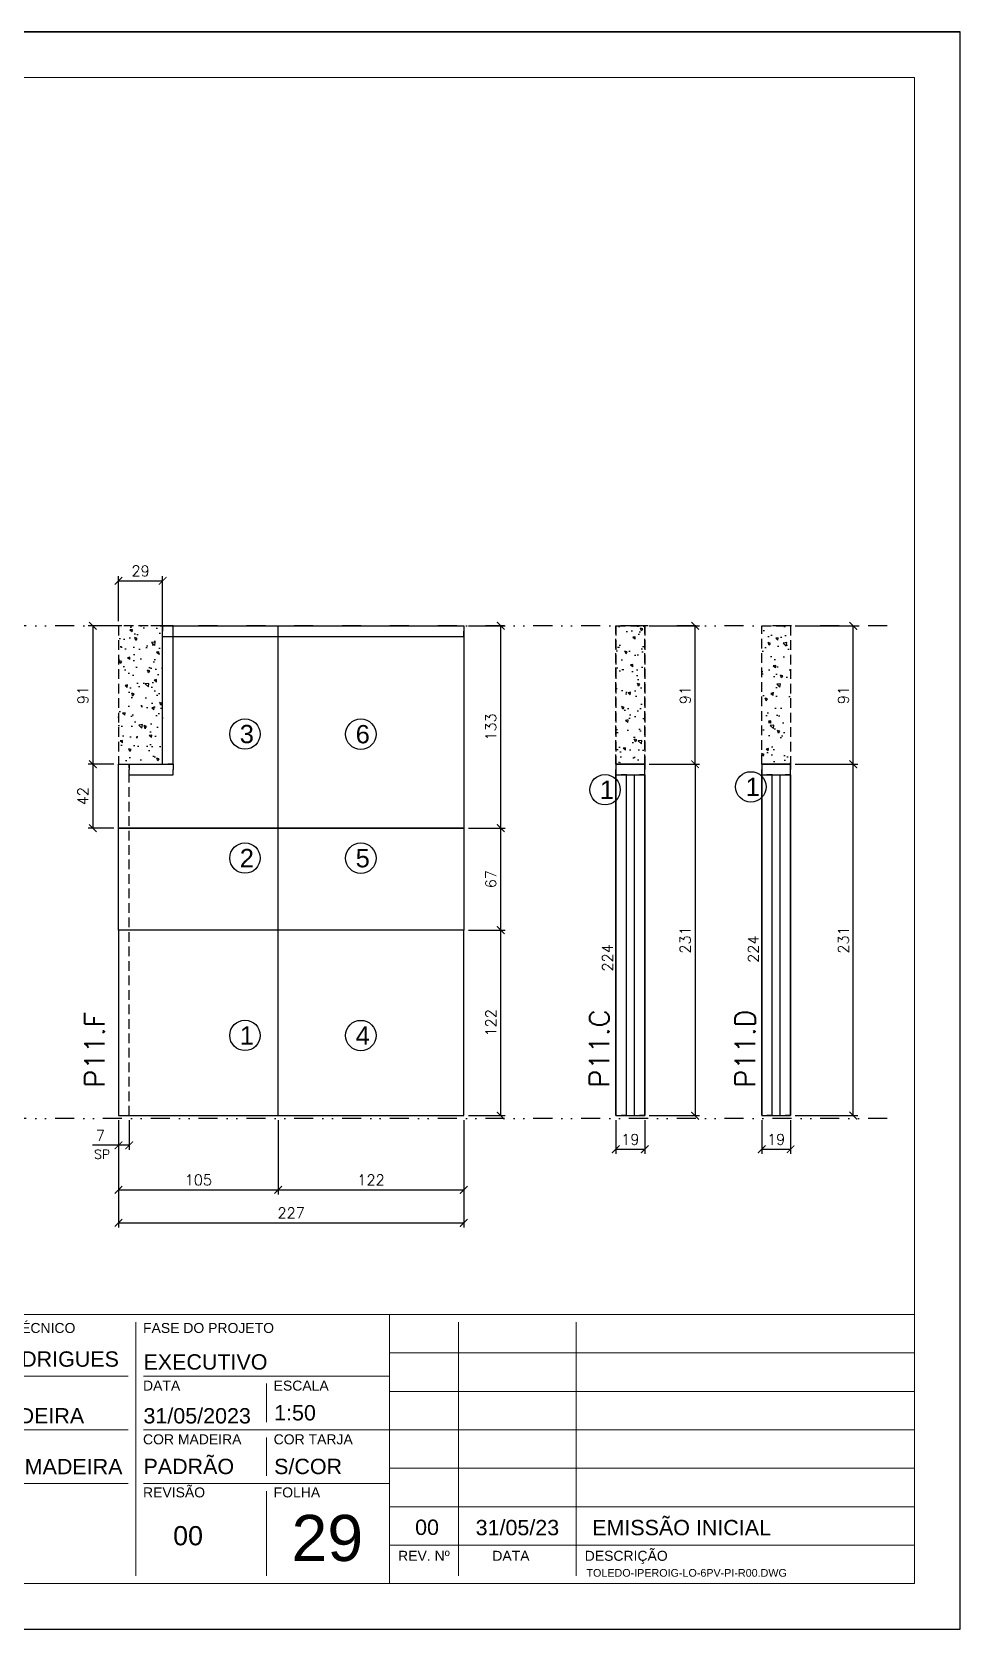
# Model space of a CAD drawing. Extents: x -23436 to 4767, y -4131 to 9755.
# Drawn here: x -18217 to -17606, y 632 to 1682 of the extents above; entities that cross this region are included whole.
import ezdxf
from ezdxf.enums import TextEntityAlignment as Align

# ---------------------------------------------------------------- set-up
doc = ezdxf.new("R2010")
doc.units = 0
doc.header["$PDMODE"] = 2
doc.header["$PDSIZE"] = 10
doc.linetypes.add('DIVIDE2', pattern=[0.625, 0.25, -0.125, 0, -0.125, 0, -0.125])
doc.linetypes.add('HIDDEN', pattern=[9.525, 6.35, -3.175])
doc.layers.get('0').update_dxf_attribs({"lineweight": 13})
doc.layers.get('Defpoints').update_dxf_attribs({"lineweight": 13})
for name, color, linetype, lineweight in [('A-GENM', 7, 'Continuous', 18), ('FOLHA MB', 7, 'Continuous', 13), ('N° FOLHA', 5, 'Continuous', 13), ('Texto Seção', 7, 'Continuous', 15)]:
    doc.layers.add(name, color=color, linetype=linetype, lineweight=lineweight)
for name, color, linetype in [('Concreto', 250, 'HIDDEN'), ('Cota', 4, 'Continuous'), ('Cota Sarrafo', 180, 'Continuous'), ('MB Logo', 254, 'Continuous'), ('Nível', 160, 'Continuous'), ('Painéis', 30, 'Continuous'), ('Romaneio', 10, 'Continuous'), ('Sarr 7x7', 104, 'Continuous'), ('Sarrafo de Pressão', 42, 'HIDDEN')]:
    doc.layers.add(name, color=color, linetype=linetype)
doc.layers.add('Laje_Perimetro', color=7, linetype='Continuous', plot=False)
doc.styles.add('ARIAL', font='arial.ttf', dxfattribs={"oblique": 15, "height": 25})
doc.styles.add('MB_C01', font='arial.ttf', dxfattribs={"height": 1.3})
doc.styles.add('MB_C02', font='arial.ttf', dxfattribs={"height": 2})
doc.styles.add('MB_C03', font='arial.ttf', dxfattribs={"height": 2.5})
doc.styles.add('MB_C04', font='arial.ttf', dxfattribs={"height": 6})
doc.styles.add('REGUA-120', font='ROMANS.shx', dxfattribs={"height": 15})
doc.styles.add('ROMANS', font='romans.shx')
doc.dimstyles.new('Cota Paínel', dxfattribs={"dimtxt": 7, "dimasz": 5, "dimexe": 3, "dimexo": 3, "dimgap": 3, "dimtad": 1, "dimdec": 1, "dimzin": 12, "dimdsep": 46, "dimtxsty": 'ROMANS', "dimblk": 'ARCHTICK', "dimcen": 0, "dimclrd": 4, "dimclre": 4, "dimclrt": 1, "dimadec": 1, "dimazin": 3, "dimtfac": 1, "dimtdec": 1, "dimtmove": 0, "dimatfit": 3, "dimldrblk": 'OBLIQUE', "dimfxl": 0, "dimtolj": 1, "dimtzin": 12, "dimarcsym": 0})
doc.dimstyles.new('PAINEL', dxfattribs={"dimtxt": 7, "dimasz": 5, "dimexe": 3, "dimexo": 3, "dimgap": 3, "dimtad": 1, "dimdec": 1, "dimzin": 12, "dimdsep": 46, "dimtxsty": 'ROMANS', "dimblk": 'ARCHTICK', "dimcen": 0, "dimclrd": 4, "dimclre": 4, "dimclrt": 1, "dimadec": 1, "dimazin": 3, "dimtfac": 1, "dimtdec": 1, "dimtmove": 0, "dimatfit": 3, "dimldrblk": 'OBLIQUE', "dimfxl": 0, "dimtolj": 1, "dimtzin": 12, "dimarcsym": 0})
doc.dimstyles.new('projeto2', dxfattribs={"dimtxt": 7, "dimasz": 5, "dimexe": 1.25, "dimexo": 2.5, "dimgap": 2, "dimtad": 1, "dimdec": 1, "dimdsep": 46, "dimtxsty": 'ROMANS', "dimblk": 'OBLIQUE', "dimcen": 10, "dimdle": 1, "dimse1": 1, "dimse2": 1, "dimsd1": 1, "dimsd2": 1, "dimclrd": 256, "dimclre": 256, "dimclrt": 1, "dimadec": 0, "dimazin": 0, "dimtfac": 1, "dimtdec": 1, "dimtmove": 0, "dimatfit": 3, "dimldrblk": 'OBLIQUE', "dimfxl": 0, "dimlwd": -1, "dimlwe": -1, "dimarcsym": 0})
pattern_1 = [(140, (-3170.02, 11675), (1.593909, 18.218467), [1.905, -20.955]), (85, (-3170.02, 11675), (-19.105685, -3.524342), [1.524, -16.764058]), (190.45144, (-3169.888, 11676.518), (-17.511775, 14.694125), [1.619, -17.809024]), (136.1842, (-3175.1, 11675), (4.204233, 27.107904), [2.8575, -31.4325]), (186.63556, (-3174.75, 11677.26), (-24.742612, 23.740413), [2.428502, -26.71356]), (81.18415, (-3175.1, 11675), (-24.742612, 23.740413), [2.285997, -25.145973]), (111, (-3173.83, 11677.54), (10.22652, 15.161439), [1.905, -20.955]), (56, (-3173.83, 11677.54), (-18.418797, 6.180203), [1.524, -16.764]), (161.45145, (-3172.978, 11678.803), (-8.192277, 21.341642), [1.619, -17.808994]), (127.5, (-3170.0204, 11675), (-8.455504, 0.3088603), [0, -16.5608, 0, -17.018, 0, -16.8275]), (97.5, (-3170.02, 11675), (-10.0180575, 6.6819663), [0, -9.7028, 0, -16.1798, 0, -6.4135]), (57.5, (-3170.0204, 11669.336), (0.5728744, 13.5590595), [0, -6.35, 0, -19.812, 0, -26.289]), (47.5, (-3170.02, 11666.796), (-2.542649, 14.812918), [0, -8.255, 0, -13.1572, 0, -18.669])]

# ---------------------------------------------------------------- blocks, each defined once
blk = doc.blocks.new('A$C169d8357')
at = {"layer": 'FOLHA MB', "color": 1}
for p, q in [((1109.8, 356.7), (70, 356.7)), ((943.1, 351.7), (943.1, 185)), ((1109.8, 356.7), (1109.8, 179.9)), ((1455, 356.7), (1109.8, 356.7)), ((1155.3, 185), (1155.3, 351.7)), ((1232.6, 351.7), (1232.6, 185)), ((1455, 331.5), (1109.8, 331.5)), ((938.1, 316.3), (791.6, 316.3)), ((1109.8, 316.3), (948.2, 316.3)), ((1029, 311.3), (1029, 286)), ((1455, 306.2), (1109.8, 306.2)), ((938.1, 281), (791.6, 281)), ((1109.8, 281), (948.2, 281)), ((1029, 275.9), (1029, 250.7)), ((1455, 281), (1109.8, 281)), ((1455, 255.7), (1109.8, 255.7)), ((938.1, 245.6), (450.7, 245.6)), ((1109.8, 245.6), (948.2, 245.6)), ((1029, 240.6), (1029, 185)), ((1455, 230.4), (1109.8, 230.4)), ((1455, 205.2), (1109.8, 205.2))]:
    blk.add_line(p, q, dxfattribs=at)
for points in [[(0, 1199.9), (0, 149.9), (1485, 149.9), (1485, 1199.9)], [(70, 1169.9), (70, 179.9), (1455, 179.9), (1455, 1169.9)]]:
    blk.add_lwpolyline(points, close=True, dxfattribs=at)
at = {"layer": 'FOLHA MB', "color": 6, "style": 'MB_C01'}
for s, height, p in [('RESPONSÁVEL TÉCNICO', 6.566, (791.2, 344.6)), ('FASE DO PROJETO', 6.566, (947.8, 344.6)), ('DATA', 6.57, (947.8, 306.7)), ('ESCALA', 6.57, (1033.7, 306.7)), ('COR MADEIRA', 6.566, (947.8, 271.4)), ('COR TARJA', 6.57, (1033.7, 271.4)), ('REVISÃO', 6.57, (947.8, 236.5)), ('FOLHA', 6.57, (1033.7, 236.5))]:
    blk.add_text(s, height=height, dxfattribs=at).set_placement(p)
at = {"layer": 'FOLHA MB', "color": 5}
for s, height, style, p in [('DANIEL RODRIGUES', 10.102, 'MB_C02', (791.6, 322.4)), ('EXECUTIVO', 10.1, 'MB_C02', (948.1, 320.5)), ('THAÍS BANDEIRA', 10.102, 'MB_C02', (791.5, 285.1)), ('31/05/2023', 10.1, 'MB_C02', (948.1, 285.1)), ('1:50', 10.1, 'MB_C02', (1034, 287.1)), ('PADRÃO', 10.1, 'MB_C02', (948.1, 251.8)), ('FORMA DE MADEIRA', 10.102, 'MB_C02', (791.6, 251.7)), ('S/COR', 10.1, 'MB_C02', (1034, 251.8)), ('00', 10.1, 'MB_C02', (1126.7, 211.8)), ('31/05/23', 10.1, 'MB_C02', (1166.5, 211.6)), ('EMISSÃO INICIAL', 10.102, 'MB_C02', (1243.1, 211.6)), ('00', 12.63, 'MB_C03', (967.6, 205))]:
    blk.add_text(s, height=height, dxfattribs=dict(at, style=style)).set_placement(p)
at = {"layer": 'FOLHA MB', "color": 6, "style": 'MB_C01'}
for s, p in [('REV. Nº', (1132.5, 198.1)), ('DATA', (1189.7, 198.1)), ('DESCRIÇÃO', (1265.5, 198.1))]:
    blk.add_text(s, height=6.57, dxfattribs=at).set_placement(p, align=Align.MIDDLE_CENTER)
at = {"layer": 'FOLHA MB', "insert": (1239.4, 189.4), "char_height": 5.051, "width": 210.818, "attachment_point": 1, "style": 'MB_C04'}
blk.add_mtext('TOLEDO-IPEROIG-LO-6PV-PI-R00.DWG', dxfattribs=at)
blk = doc.blocks.new('_ArchTick')
at = {"color": 0, "linetype": 'ByBlock', "const_width": 0.15}
blk.add_lwpolyline([(-0.5, -0.5), (0.5, 0.5)], dxfattribs=at)
blk = doc.blocks.new('*D528')
at = {"layer": 'Cota', "color": 4, "lineweight": -2, "transparency": 16777216}
for p, q in [((-18159.7, 966.8), (-18159.7, 896.3)), ((-17932.7, 966.8), (-17932.7, 896.3)), ((-18159.7, 899.3), (-17932.7, 899.3))]:
    blk.add_line(p, q, dxfattribs=at)
at = {"layer": 'Defpoints', "color": 0, "transparency": 16777216}
for p in [(-18159.7, 969.8), (-17932.7, 969.8), (-17932.7, 899.3)]:
    blk.add_point(p, dxfattribs=at)
at = {"layer": 'Cota', "color": 4, "lineweight": -2, "transparency": 16777216, "xscale": 5, "yscale": 5, "zscale": 5, "rotation": 180}
blk.add_blockref('_ArchTick', (-18159.7, 899.3), dxfattribs=at)
at = {"layer": 'Cota', "color": 4, "lineweight": -2, "transparency": 16777216, "xscale": 5, "yscale": 5, "zscale": 5}
blk.add_blockref('_ArchTick', (-17932.7, 899.3), dxfattribs=at)
at = {"layer": 'Cota', "color": 1, "transparency": 16777216, "insert": (-18046.2, 905.8), "char_height": 7, "attachment_point": 5, "style": 'ROMANS'}
blk.add_mtext('\\A1;227', dxfattribs=at)
blk = doc.blocks.new('_OBLIQUE')
at = {"color": 0, "linetype": 'ByBlock', "lineweight": -2}
for p, q in [((0, 0), (-1, 0)), ((-0.5, -0.5), (0.5, 0.5))]:
    blk.add_line(p, q, dxfattribs=at)
blk = doc.blocks.new('*D529')
at = {"layer": 'Cota', "color": 4, "lineweight": -2, "transparency": 16777216}
for p, q in [((-17929.7, 1091.8), (-17905.4, 1091.8)), ((-17908.4, 969.8), (-17908.4, 1091.8)), ((-17929.7, 969.8), (-17905.4, 969.8))]:
    blk.add_line(p, q, dxfattribs=at)
at = {"layer": 'Defpoints', "color": 0, "transparency": 16777216}
for p in [(-17932.7, 1091.8), (-17908.4, 1091.8), (-17932.7, 969.8)]:
    blk.add_point(p, dxfattribs=at)
at = {"layer": 'Cota', "color": 4, "lineweight": -2, "transparency": 16777216, "xscale": 5, "yscale": 5, "zscale": 5}
for p, rotation in [((-17908.4, 1091.8), 90), ((-17908.4, 969.8), 270)]:
    blk.add_blockref('_ArchTick', p, dxfattribs=dict(at, rotation=rotation))
at = {"layer": 'Cota', "color": 1, "transparency": 16777216, "insert": (-17914.9, 1030.8), "char_height": 7, "attachment_point": 5, "rotation": 90, "style": 'ROMANS'}
blk.add_mtext('\\A1;122', dxfattribs=at)
blk = doc.blocks.new('*D530')
at = {"layer": 'Cota', "color": 4, "lineweight": -2, "transparency": 16777216}
for p, q in [((-18159.7, 966.8), (-18159.7, 947.3)), ((-18152.7, 966.8), (-18152.7, 947.3)), ((-18159.7, 950.3), (-18176.9, 950.3)), ((-18152.7, 950.3), (-18159.7, 950.3))]:
    blk.add_line(p, q, dxfattribs=at)
at = {"layer": 'Defpoints', "color": 0, "transparency": 16777216}
for p in [(-18159.7, 969.8), (-18152.7, 969.8), (-18159.7, 950.3)]:
    blk.add_point(p, dxfattribs=at)
at = {"layer": 'Cota', "color": 4, "lineweight": -2, "transparency": 16777216, "xscale": 5, "yscale": 5, "zscale": 5, "rotation": 180}
blk.add_blockref('_ArchTick', (-18159.7, 950.3), dxfattribs=at)
at = {"layer": 'Cota', "color": 4, "lineweight": -2, "transparency": 16777216, "xscale": 5, "yscale": 5, "zscale": 5}
blk.add_blockref('_ArchTick', (-18152.7, 950.3), dxfattribs=at)
at = {"layer": 'Cota', "color": 1, "transparency": 16777216, "insert": (-18171.6, 956.8), "char_height": 7, "attachment_point": 5, "style": 'ROMANS'}
blk.add_mtext('\\A1;7', dxfattribs=at)
blk = doc.blocks.new('*D531')
at = {"layer": 'Cota', "color": 4, "lineweight": -2, "transparency": 16777216}
for p, q in [((-18159.7, 966.8), (-18159.7, 918)), ((-18054.7, 966.8), (-18054.7, 918)), ((-18159.7, 921), (-18054.7, 921))]:
    blk.add_line(p, q, dxfattribs=at)
at = {"layer": 'Defpoints', "color": 0, "transparency": 16777216}
for p in [(-18159.7, 969.8), (-18054.7, 969.8), (-18054.7, 921)]:
    blk.add_point(p, dxfattribs=at)
at = {"layer": 'Cota', "color": 4, "lineweight": -2, "transparency": 16777216, "xscale": 5, "yscale": 5, "zscale": 5, "rotation": 180}
blk.add_blockref('_ArchTick', (-18159.7, 921), dxfattribs=at)
at = {"layer": 'Cota', "color": 4, "lineweight": -2, "transparency": 16777216, "xscale": 5, "yscale": 5, "zscale": 5}
blk.add_blockref('_ArchTick', (-18054.7, 921), dxfattribs=at)
at = {"layer": 'Cota', "color": 1, "transparency": 16777216, "insert": (-18107.2, 927.5), "char_height": 7, "attachment_point": 5, "style": 'ROMANS'}
blk.add_mtext('\\A1;105', dxfattribs=at)
blk = doc.blocks.new('*D532')
at = {"layer": 'Cota', "color": 4, "lineweight": -2, "transparency": 16777216}
for p, q in [((-18054.7, 966.8), (-18054.7, 918)), ((-17932.7, 966.8), (-17932.7, 918)), ((-18054.7, 921), (-17932.7, 921))]:
    blk.add_line(p, q, dxfattribs=at)
at = {"layer": 'Defpoints', "color": 0, "transparency": 16777216}
for p in [(-18054.7, 969.8), (-17932.7, 969.8), (-17932.7, 921)]:
    blk.add_point(p, dxfattribs=at)
at = {"layer": 'Cota', "color": 4, "lineweight": -2, "transparency": 16777216, "xscale": 5, "yscale": 5, "zscale": 5, "rotation": 180}
blk.add_blockref('_ArchTick', (-18054.7, 921), dxfattribs=at)
at = {"layer": 'Cota', "color": 4, "lineweight": -2, "transparency": 16777216, "xscale": 5, "yscale": 5, "zscale": 5}
blk.add_blockref('_ArchTick', (-17932.7, 921), dxfattribs=at)
at = {"layer": 'Cota', "color": 1, "transparency": 16777216, "insert": (-17993.7, 927.5), "char_height": 7, "attachment_point": 5, "style": 'ROMANS'}
blk.add_mtext('\\A1;122', dxfattribs=at)
blk = doc.blocks.new('*D551')
at = {"layer": 'Cota', "color": 4, "lineweight": -2, "transparency": 16777216}
for p, q in [((-17736.8, 966.8), (-17736.8, 944.7)), ((-17717.8, 966.8), (-17717.8, 944.7)), ((-17736.8, 947.7), (-17717.8, 947.7))]:
    blk.add_line(p, q, dxfattribs=at)
at = {"layer": 'Defpoints', "color": 0, "transparency": 16777216}
for p in [(-17736.8, 969.8), (-17717.8, 969.8), (-17717.8, 947.7)]:
    blk.add_point(p, dxfattribs=at)
at = {"layer": 'Cota', "color": 4, "lineweight": -2, "transparency": 16777216, "xscale": 5, "yscale": 5, "zscale": 5, "rotation": 180}
blk.add_blockref('_ArchTick', (-17736.8, 947.7), dxfattribs=at)
at = {"layer": 'Cota', "color": 4, "lineweight": -2, "transparency": 16777216, "xscale": 5, "yscale": 5, "zscale": 5}
blk.add_blockref('_ArchTick', (-17717.8, 947.7), dxfattribs=at)
at = {"layer": 'Cota', "color": 1, "transparency": 16777216, "insert": (-17727.3, 954.2), "char_height": 7, "attachment_point": 5, "style": 'ROMANS'}
blk.add_mtext('\\A1;19', dxfattribs=at)
blk = doc.blocks.new('*D552')
at = {"layer": 'Cota', "color": 4, "lineweight": -2, "transparency": 16777216}
for p, q in [((-17714.8, 1291.8), (-17673.6, 1291.8)), ((-17676.6, 1200.8), (-17676.6, 1291.8)), ((-17714.8, 1200.8), (-17673.6, 1200.8))]:
    blk.add_line(p, q, dxfattribs=at)
at = {"layer": 'Defpoints', "color": 0, "transparency": 16777216}
for p in [(-17717.8, 1291.8), (-17676.6, 1291.8), (-17717.8, 1200.8)]:
    blk.add_point(p, dxfattribs=at)
at = {"layer": 'Cota', "color": 4, "lineweight": -2, "transparency": 16777216, "xscale": 5, "yscale": 5, "zscale": 5}
for p, rotation in [((-17676.6, 1291.8), 90), ((-17676.6, 1200.8), 270)]:
    blk.add_blockref('_ArchTick', p, dxfattribs=dict(at, rotation=rotation))
at = {"layer": 'Cota', "color": 1, "transparency": 16777216, "insert": (-17683.1, 1246.3), "char_height": 7, "attachment_point": 5, "rotation": 90, "style": 'ROMANS'}
blk.add_mtext('\\A1;91', dxfattribs=at)
blk = doc.blocks.new('*D553')
at = {"layer": 'Cota', "color": 4, "lineweight": -2, "transparency": 16777216}
for p, q in [((-17810.7, 1291.8), (-17777.6, 1291.8)), ((-17780.6, 1200.8), (-17780.6, 1291.8)), ((-17810.7, 1200.8), (-17777.6, 1200.8))]:
    blk.add_line(p, q, dxfattribs=at)
at = {"layer": 'Defpoints', "color": 0, "transparency": 16777216}
for p in [(-17813.7, 1291.8), (-17780.6, 1291.8), (-17813.7, 1200.8)]:
    blk.add_point(p, dxfattribs=at)
at = {"layer": 'Cota', "color": 4, "lineweight": -2, "transparency": 16777216, "xscale": 5, "yscale": 5, "zscale": 5}
for p, rotation in [((-17780.6, 1291.8), 90), ((-17780.6, 1200.8), 270)]:
    blk.add_blockref('_ArchTick', p, dxfattribs=dict(at, rotation=rotation))
at = {"layer": 'Cota', "color": 1, "transparency": 16777216, "insert": (-17787.1, 1246.3), "char_height": 7, "attachment_point": 5, "rotation": 90, "style": 'ROMANS'}
blk.add_mtext('\\A1;91', dxfattribs=at)
blk = doc.blocks.new('*D554')
at = {"layer": 'Cota', "color": 4, "lineweight": -2, "transparency": 16777216}
for p, q in [((-17832.7, 966.8), (-17832.7, 944.7)), ((-17813.7, 966.8), (-17813.7, 944.7)), ((-17832.7, 947.7), (-17813.7, 947.7))]:
    blk.add_line(p, q, dxfattribs=at)
at = {"layer": 'Defpoints', "color": 0, "transparency": 16777216}
for p in [(-17832.7, 969.8), (-17813.7, 969.8), (-17813.7, 947.7)]:
    blk.add_point(p, dxfattribs=at)
at = {"layer": 'Cota', "color": 4, "lineweight": -2, "transparency": 16777216, "xscale": 5, "yscale": 5, "zscale": 5, "rotation": 180}
blk.add_blockref('_ArchTick', (-17832.7, 947.7), dxfattribs=at)
at = {"layer": 'Cota', "color": 4, "lineweight": -2, "transparency": 16777216, "xscale": 5, "yscale": 5, "zscale": 5}
blk.add_blockref('_ArchTick', (-17813.7, 947.7), dxfattribs=at)
at = {"layer": 'Cota', "color": 1, "transparency": 16777216, "insert": (-17823.2, 954.2), "char_height": 7, "attachment_point": 5, "style": 'ROMANS'}
blk.add_mtext('\\A1;19', dxfattribs=at)
blk = doc.blocks.new('*D555')
at = {"layer": 'Defpoints', "color": 0, "transparency": 16777216}
for p in [(-17829.2, 1193.8), (-17832.7, 969.8), (-17832.7, 969.8)]:
    blk.add_point(p, dxfattribs=at)
at = {"layer": 'Cota Sarrafo', "color": 1, "transparency": 16777216, "insert": (-17838.2, 1073.5), "char_height": 7, "attachment_point": 5, "rotation": 90, "style": 'ROMANS'}
blk.add_mtext('224', dxfattribs=at)
blk = doc.blocks.new('*D556')
at = {"layer": 'Defpoints', "color": 0, "transparency": 16777216}
for p in [(-17727.3, 1193.8), (-17736.8, 969.8), (-17736.8, 969.8)]:
    blk.add_point(p, dxfattribs=at)
at = {"layer": 'Cota Sarrafo', "color": 1, "transparency": 16777216, "insert": (-17742.3, 1079.2), "char_height": 7, "attachment_point": 5, "rotation": 90, "style": 'ROMANS'}
blk.add_mtext('224', dxfattribs=at)
blk = doc.blocks.new('*D558')
at = {"layer": 'Cota', "color": 4, "lineweight": -2, "transparency": 16777216}
for p, q in [((-17810.7, 1200.8), (-17777.6, 1200.8)), ((-17780.6, 1200.8), (-17780.6, 969.8)), ((-17810.7, 969.8), (-17777.6, 969.8))]:
    blk.add_line(p, q, dxfattribs=at)
at = {"layer": 'Defpoints', "color": 0, "transparency": 16777216}
for p in [(-17813.7, 1200.8), (-17813.7, 969.8), (-17780.6, 969.8)]:
    blk.add_point(p, dxfattribs=at)
at = {"layer": 'Cota', "color": 4, "lineweight": -2, "transparency": 16777216, "xscale": 5, "yscale": 5, "zscale": 5}
for p, rotation in [((-17780.6, 1200.8), 90), ((-17780.6, 969.8), 270)]:
    blk.add_blockref('_ArchTick', p, dxfattribs=dict(at, rotation=rotation))
at = {"layer": 'Cota', "color": 1, "transparency": 16777216, "insert": (-17787.1, 1085.3), "char_height": 7, "attachment_point": 5, "rotation": 90, "style": 'ROMANS'}
blk.add_mtext('\\A1;231', dxfattribs=at)
blk = doc.blocks.new('*D559')
at = {"layer": 'Cota', "color": 4, "lineweight": -2, "transparency": 16777216}
for p, q in [((-17714.8, 1200.8), (-17673.6, 1200.8)), ((-17676.6, 969.8), (-17676.6, 1200.8)), ((-17714.8, 969.8), (-17673.6, 969.8))]:
    blk.add_line(p, q, dxfattribs=at)
at = {"layer": 'Defpoints', "color": 0, "transparency": 16777216}
for p in [(-17717.8, 1200.8), (-17676.6, 1200.8), (-17717.8, 969.8)]:
    blk.add_point(p, dxfattribs=at)
at = {"layer": 'Cota', "color": 4, "lineweight": -2, "transparency": 16777216, "xscale": 5, "yscale": 5, "zscale": 5}
for p, rotation in [((-17676.6, 1200.8), 90), ((-17676.6, 969.8), 270)]:
    blk.add_blockref('_ArchTick', p, dxfattribs=dict(at, rotation=rotation))
at = {"layer": 'Cota', "color": 1, "transparency": 16777216, "insert": (-17683.1, 1085.3), "char_height": 7, "attachment_point": 5, "rotation": 90, "style": 'ROMANS'}
blk.add_mtext('\\A1;231', dxfattribs=at)
blk = doc.blocks.new('*D560')
at = {"layer": 'Cota', "color": 4, "lineweight": -2, "transparency": 16777216}
for p, q in [((-17929.7, 1158.8), (-17905.4, 1158.8)), ((-17908.4, 1091.8), (-17908.4, 1158.8)), ((-17929.7, 1091.8), (-17905.4, 1091.8))]:
    blk.add_line(p, q, dxfattribs=at)
at = {"layer": 'Defpoints', "color": 0, "transparency": 16777216}
for p in [(-17932.7, 1158.8), (-17908.4, 1158.8), (-17932.7, 1091.8)]:
    blk.add_point(p, dxfattribs=at)
at = {"layer": 'Cota', "color": 4, "lineweight": -2, "transparency": 16777216, "xscale": 5, "yscale": 5, "zscale": 5}
for p, rotation in [((-17908.4, 1158.8), 90), ((-17908.4, 1091.8), 270)]:
    blk.add_blockref('_ArchTick', p, dxfattribs=dict(at, rotation=rotation))
at = {"layer": 'Cota', "color": 1, "transparency": 16777216, "insert": (-17914.9, 1125.3), "char_height": 7, "attachment_point": 5, "rotation": 90, "style": 'ROMANS'}
blk.add_mtext('\\A1;67', dxfattribs=at)
blk = doc.blocks.new('*D562')
at = {"layer": 'A-GENM', "color": 4, "lineweight": -2, "transparency": 16777216}
for p, q in [((-18162.7, 1291.8), (-18179.6, 1291.8)), ((-18176.6, 1291.8), (-18176.6, 1200.8)), ((-18162.7, 1200.8), (-18179.6, 1200.8))]:
    blk.add_line(p, q, dxfattribs=at)
at = {"layer": 'Defpoints', "color": 0, "transparency": 16777216}
for p in [(-18159.7, 1291.8), (-18176.6, 1200.8), (-18159.7, 1200.8)]:
    blk.add_point(p, dxfattribs=at)
at = {"layer": 'A-GENM', "color": 4, "lineweight": -2, "transparency": 16777216, "xscale": 5, "yscale": 5, "zscale": 5}
for p, rotation in [((-18176.6, 1291.8), 90), ((-18176.6, 1200.8), 270)]:
    blk.add_blockref('_ArchTick', p, dxfattribs=dict(at, rotation=rotation))
at = {"layer": 'A-GENM', "color": 1, "transparency": 16777216, "insert": (-18183.1, 1246.3), "char_height": 7, "attachment_point": 5, "rotation": 90, "style": 'ROMANS'}
blk.add_mtext('\\A1;91', dxfattribs=at)
blk = doc.blocks.new('*D564')
at = {"layer": 'A-GENM', "color": 4, "lineweight": -2, "transparency": 16777216}
for p, q in [((-17929.7, 1291.8), (-17905.4, 1291.8)), ((-17908.4, 1158.8), (-17908.4, 1291.8)), ((-17929.7, 1158.8), (-17905.4, 1158.8))]:
    blk.add_line(p, q, dxfattribs=at)
at = {"layer": 'Defpoints', "color": 0, "transparency": 16777216}
for p in [(-17932.7, 1291.8), (-17908.4, 1291.8), (-17932.7, 1158.8)]:
    blk.add_point(p, dxfattribs=at)
at = {"layer": 'A-GENM', "color": 4, "lineweight": -2, "transparency": 16777216, "xscale": 5, "yscale": 5, "zscale": 5}
for p, rotation in [((-17908.4, 1291.8), 90), ((-17908.4, 1158.8), 270)]:
    blk.add_blockref('_ArchTick', p, dxfattribs=dict(at, rotation=rotation))
at = {"layer": 'A-GENM', "color": 1, "transparency": 16777216, "insert": (-17914.9, 1225.3), "char_height": 7, "attachment_point": 5, "rotation": 90, "style": 'ROMANS'}
blk.add_mtext('\\A1;133', dxfattribs=at)
blk = doc.blocks.new('*D618')
at = {"layer": 'Cota', "color": 4, "lineweight": -2, "transparency": 16777216}
for p, q in [((-18159.7, 1294.8), (-18159.7, 1324.4)), ((-18130.7, 1291.3), (-18130.7, 1324.4)), ((-18159.7, 1321.4), (-18130.7, 1321.4))]:
    blk.add_line(p, q, dxfattribs=at)
at = {"layer": 'Defpoints', "color": 0, "transparency": 16777216}
for p in [(-18130.7, 1321.4), (-18159.7, 1291.8), (-18130.7, 1288.3)]:
    blk.add_point(p, dxfattribs=at)
at = {"layer": 'Cota', "color": 4, "lineweight": -2, "transparency": 16777216, "xscale": 5, "yscale": 5, "zscale": 5, "rotation": 180}
blk.add_blockref('_ArchTick', (-18159.7, 1321.4), dxfattribs=at)
at = {"layer": 'Cota', "color": 4, "lineweight": -2, "transparency": 16777216, "xscale": 5, "yscale": 5, "zscale": 5}
blk.add_blockref('_ArchTick', (-18130.7, 1321.4), dxfattribs=at)
at = {"layer": 'Cota', "color": 1, "transparency": 16777216, "insert": (-18145.2, 1327.9), "char_height": 7, "attachment_point": 5, "style": 'ROMANS'}
blk.add_mtext('\\A1;29', dxfattribs=at)
blk = doc.blocks.new('*D1125')
at = {"layer": 'Cota', "color": 4, "lineweight": -2, "transparency": 16777216}
for p, q in [((-18162.7, 1200.8), (-18179.6, 1200.8)), ((-18176.6, 1200.8), (-18176.6, 1158.8)), ((-18162.7, 1158.8), (-18179.6, 1158.8))]:
    blk.add_line(p, q, dxfattribs=at)
at = {"layer": 'Defpoints', "color": 0, "transparency": 16777216}
for p in [(-18159.7, 1200.8), (-18176.6, 1158.8), (-18159.7, 1158.8)]:
    blk.add_point(p, dxfattribs=at)
at = {"layer": 'Cota', "color": 4, "lineweight": -2, "transparency": 16777216, "xscale": 5, "yscale": 5, "zscale": 5}
for p, rotation in [((-18176.6, 1200.8), 90), ((-18176.6, 1158.8), 270)]:
    blk.add_blockref('_ArchTick', p, dxfattribs=dict(at, rotation=rotation))
at = {"layer": 'Cota', "color": 1, "transparency": 16777216, "insert": (-18183.1, 1179.8), "char_height": 7, "attachment_point": 5, "rotation": 90, "style": 'ROMANS'}
blk.add_mtext('\\A1;42', dxfattribs=at)

msp = doc.modelspace()

# ---------------------------------------------------------------- hatches: boundary and pattern name
at = {"layer": 'Concreto'}
h = msp.add_hatch(dxfattribs=at)
h.set_pattern_fill('AR-CONC', color=256, scale=0.1, angle=-270)
h.set_pattern_definition([(140, (-3279.43, 11631), (1.593909, 18.218467), [1.905, -20.955]), (85, (-3279.43, 11631), (-19.105685, -3.524342), [1.524, -16.764058]), (190.45144, (-3279.297, 11632.518), (-17.511775, 14.694125), [1.619, -17.809024]), (136.1842, (-3284.51, 11631), (4.204233, 27.107904), [2.8575, -31.4325]), (186.63556, (-3284.16, 11633.26), (-24.742612, 23.740413), [2.428502, -26.71356]), (81.18415, (-3284.51, 11631), (-24.742612, 23.740413), [2.285997, -25.145973]), (111, (-3283.24, 11633.54), (10.22652, 15.161439), [1.905, -20.955]), (56, (-3283.24, 11633.54), (-18.418797, 6.180203), [1.524, -16.764]), (161.45145, (-3282.387, 11634.804), (-8.192277, 21.341642), [1.619, -17.808994]), (127.5, (-3279.4296, 11631), (-8.455504, 0.3088603), [0, -16.5608, 0, -17.018, 0, -16.8275]), (97.5, (-3279.43, 11631), (-10.0180575, 6.6819663), [0, -9.7028, 0, -16.1798, 0, -6.4135]), (57.5, (-3279.4296, 11625.336), (0.5728744, 13.5590595), [0, -6.35, 0, -19.812, 0, -26.289]), (47.5, (-3279.43, 11622.796), (-2.542649, 14.812918), [0, -8.255, 0, -13.1572, 0, -18.669])])
h.paths.add_polyline_path([(-18159.742, 1201.818), (-18130.742, 1201.818), (-18130.742, 1291.818), (-18159.742, 1291.818)])
h = msp.add_hatch(dxfattribs=at)
h.set_pattern_fill('AR-CONC', color=256, scale=0.1, angle=-270)
h.set_pattern_definition(pattern_1)
h.paths.add_polyline_path([(-17832.68, 1291.818), (-17813.68, 1291.818), (-17813.68, 1201.818), (-17832.68, 1201.818)])
h = msp.add_hatch(dxfattribs=at)
h.set_pattern_fill('AR-CONC', color=256, scale=0.1, angle=-270)
h.set_pattern_definition(pattern_1)
h.paths.add_polyline_path([(-17736.82, 1291.818), (-17717.82, 1291.818), (-17717.82, 1200.818), (-17736.82, 1200.818)])

# ---------------------------------------------------------------- linework, layer by layer
for points in [[(-18159.742, 1200.818), (-18130.742, 1200.818), (-18130.742, 1291.818), (-18159.742, 1291.818)], [(-17832.68, 1200.818), (-17813.68, 1200.818), (-17813.68, 1291.818), (-17832.68, 1291.818)], [(-17832.68, 1291.818), (-17813.68, 1291.818), (-17813.68, 1200.818), (-17832.68, 1200.818)], [(-17736.82, 1291.818), (-17717.82, 1291.818), (-17717.82, 1200.818), (-17736.82, 1200.818)]]:
    msp.add_lwpolyline(points, close=True, dxfattribs=at)
at = {"layer": 'Laje_Perimetro'}
msp.add_lwpolyline([(-17606.377, 1682.259), (-19091.397, 1682.259), (-19091.397, 632.259), (-17606.377, 632.259)], close=True, dxfattribs=at)
at = {"layer": 'Nível', "linetype": 'DIVIDE2', "ltscale": 50}
for p, q in [((-17654.314, 1291.818), (-18998.675, 1291.818)), ((-17654.314, 967.818), (-18998.675, 967.818))]:
    msp.add_line(p, q, dxfattribs=at)
at = {"layer": 'Painéis', "color": 32, "true_color": 0xcd6928}
msp.add_line((-18054.742, 969.818), (-18054.742, 1291.818), dxfattribs=at)
for points in [[(-18159.742, 1158.818), (-18159.742, 1200.818), (-18130.742, 1200.818), (-18130.742, 1291.818), (-17932.742, 1291.818), (-17932.742, 1158.818)], [(-17832.68, 969.818), (-17813.68, 969.818), (-17813.68, 1200.818), (-17832.68, 1200.818)], [(-17736.82, 969.818), (-17717.82, 969.818), (-17717.82, 1200.818), (-17736.82, 1200.818)], [(-18159.742, 1158.818), (-17932.742, 1158.818), (-17932.742, 1091.818), (-18159.742, 1091.818)], [(-18159.742, 969.818), (-17932.742, 969.818), (-17932.742, 1091.818), (-18159.742, 1091.818)]]:
    msp.add_lwpolyline(points, close=True, dxfattribs=at)
at = {"layer": 'Romaneio'}
for centre in [(-18076.582, 1220.679), (-18000.383, 1220.582), (-17839.801, 1184.058), (-17743.941, 1185.937), (-18076.582, 1139.142), (-18000.383, 1139.045), (-18076.582, 1022.539), (-18000.383, 1022.441)]:
    msp.add_circle(centre, 10, dxfattribs=at)
at = {"layer": 'Sarr 7x7', "color": 50}
for p, q in [((-18130.742, 1200.818), (-18130.742, 1291.818)), ((-18130.742, 1291.818), (-18127.242, 1291.818)), ((-18130.742, 1291.818), (-18130.742, 1288.318)), ((-18130.742, 1291.818), (-17932.742, 1291.818)), ((-18123.742, 1291.818), (-18127.242, 1291.818)), ((-18123.742, 1200.818), (-18123.742, 1291.818)), ((-17932.742, 1291.818), (-17932.742, 1288.318)), ((-18130.742, 1284.818), (-18130.742, 1288.318)), ((-18130.742, 1284.818), (-17932.742, 1284.818)), ((-17932.742, 1284.818), (-17932.742, 1288.318)), ((-18152.742, 1200.818), (-18152.742, 1197.318)), ((-18152.742, 1200.818), (-18123.742, 1200.818)), ((-18152.742, 1193.818), (-18152.742, 1197.318)), ((-18130.742, 1200.818), (-18127.242, 1200.818)), ((-18123.742, 1200.818), (-18127.242, 1200.818)), ((-18123.742, 1200.818), (-18123.742, 1197.318)), ((-18123.742, 1193.818), (-18123.742, 1197.318)), ((-17832.68, 1200.818), (-17832.68, 1197.318)), ((-17832.68, 1200.818), (-17813.68, 1200.818)), ((-17832.68, 1193.818), (-17832.68, 1197.318)), ((-17813.68, 1200.818), (-17813.68, 1197.318)), ((-17813.68, 1193.818), (-17813.68, 1197.318)), ((-17736.82, 1200.818), (-17736.82, 1197.318)), ((-17736.82, 1200.818), (-17717.82, 1200.818)), ((-17736.82, 1193.818), (-17736.82, 1197.318)), ((-17717.82, 1200.818), (-17717.82, 1197.318)), ((-17717.82, 1193.818), (-17717.82, 1197.318)), ((-18152.742, 1193.818), (-18123.742, 1193.818)), ((-17832.68, 1193.818), (-17813.68, 1193.818)), ((-17832.68, 969.818), (-17832.68, 1193.818)), ((-17832.68, 1193.818), (-17829.18, 1193.818)), ((-17825.68, 1193.818), (-17829.18, 1193.818)), ((-17825.68, 969.818), (-17825.68, 1193.818)), ((-17820.68, 1193.818), (-17817.18, 1193.818)), ((-17820.68, 1193.818), (-17820.68, 969.818)), ((-17813.68, 1193.818), (-17817.18, 1193.818)), ((-17813.68, 1193.818), (-17813.68, 969.818)), ((-17736.82, 1193.818), (-17717.82, 1193.818)), ((-17736.82, 969.818), (-17736.82, 1193.818)), ((-17736.82, 1193.818), (-17733.32, 1193.818)), ((-17729.82, 1193.818), (-17733.32, 1193.818)), ((-17729.82, 969.818), (-17729.82, 1193.818)), ((-17724.82, 1193.818), (-17721.32, 1193.818)), ((-17724.82, 1193.818), (-17724.82, 969.818)), ((-17717.82, 1193.818), (-17721.32, 1193.818)), ((-17717.82, 1193.818), (-17717.82, 969.818)), ((-17832.68, 969.818), (-17829.18, 969.818)), ((-17825.68, 969.818), (-17829.18, 969.818)), ((-17820.68, 969.818), (-17817.18, 969.818)), ((-17813.68, 969.818), (-17817.18, 969.818)), ((-17736.82, 969.818), (-17733.32, 969.818)), ((-17729.82, 969.818), (-17733.32, 969.818)), ((-17724.82, 969.818), (-17721.32, 969.818)), ((-17717.82, 969.818), (-17721.32, 969.818))]:
    msp.add_line(p, q, dxfattribs=at)
at = {"layer": 'Sarrafo de Pressão'}
msp.add_line((-18152.742, 969.818), (-18152.742, 1200.818), dxfattribs=at)

# ---------------------------------------------------------------- block references
at = {"layer": 'MB Logo'}
msp.add_blockref('A$C169d8357', (-19091.397, 482.321), dxfattribs=at)

# ---------------------------------------------------------------- texts
at = {"layer": 'N° FOLHA', "color": 5, "style": 'MB_C04'}
msp.add_text('29', height=30.3061, dxfattribs=at).set_placement((-18045.93, 677.003))
at = {"layer": 'Romaneio', "color": 0, "style": 'ARIAL'}
for s, p in [('3', (-18075.33, 1220.679)), ('6', (-17999.131, 1220.582)), ('1', (-17838.548, 1184.058)), ('1', (-17742.689, 1185.937)), ('2', (-18075.33, 1139.142)), ('5', (-17999.131, 1139.045)), ('1', (-18075.33, 1022.539)), ('4', (-17999.131, 1022.441))]:
    msp.add_text(s, height=12, dxfattribs=at).set_placement(p, align=Align.MIDDLE_CENTER)
at = {"layer": 'Texto Seção', "char_height": 13, "width": 285.32988, "attachment_point": 7, "rotation": 90, "style": 'REGUA-120'}
for s, insert in [('P11.F', (-18168.871, 988.283)), ('P11.C', (-17837.049, 988.283)), ('P11.D', (-17741.19, 988.283))]:
    msp.add_mtext(s, dxfattribs=dict(at, insert=insert))
at = {"layer": 'Texto Seção', "insert": (-18175.802, 941.391), "char_height": 6, "attachment_point": 7, "style": 'ROMANS'}
msp.add_mtext('SP', dxfattribs=at)

# ---------------------------------------------------------------- dimensions: what is measured, and where the dimension line sits
at = {"layer": 'A-GENM'}
dim = msp.add_linear_dim(base=(-18176.573, 1200.818), p1=(-18159.742, 1291.818), p2=(-18159.742, 1200.818), angle=90, dimstyle='PAINEL', override={"dimarcsym": 2}, dxfattribs=at)
dim.commit()
dim.dimension.update_dxf_attribs({"geometry": '*D562', "text_midpoint": (-18183.073, 1246.318)})
at = {"layer": 'A-GENM', "color": 6}
dim = msp.add_linear_dim(base=(-17908.394, 1291.818), p1=(-17932.742, 1158.818), p2=(-17932.742, 1291.818), angle=90, dimstyle='PAINEL', override={"dimarcsym": 2}, dxfattribs=at)
dim.commit()
dim.dimension.update_dxf_attribs({"geometry": '*D564', "text_midpoint": (-17914.894, 1225.318)})
at = {"layer": 'Cota'}
for base, p1, p2, picture, middle in [((-18130.742, 1321.398), (-18159.742, 1291.818), (-18130.742, 1288.318), '*D618', (-18145.242, 1327.898)), ((-17813.68, 947.695), (-17832.68, 969.818), (-17813.68, 969.818), '*D554', (-17823.18, 954.195)), ((-17717.82, 947.695), (-17736.82, 969.818), (-17717.82, 969.818), '*D551', (-17727.32, 954.195))]:
    dim = msp.add_linear_dim(base=base, p1=p1, p2=p2, dimstyle='PAINEL', override={"dimarcsym": 2}, dxfattribs=at)
    dim.commit()
    dim.dimension.update_dxf_attribs({"geometry": picture, "text_midpoint": middle})
for base, p1, p2, picture, middle in [((-17780.564, 1291.818), (-17813.68, 1200.818), (-17813.68, 1291.818), '*D553', (-17787.064, 1246.318)), ((-17676.584, 1291.818), (-17717.82, 1200.818), (-17717.82, 1291.818), '*D552', (-17683.084, 1246.318)), ((-17780.564, 969.818), (-17813.68, 1200.818), (-17813.68, 969.818), '*D558', (-17787.064, 1085.318)), ((-17676.584, 1200.818), (-17717.82, 969.818), (-17717.82, 1200.818), '*D559', (-17683.084, 1085.318)), ((-17908.394, 1158.818), (-17932.742, 1091.818), (-17932.742, 1158.818), '*D560', (-17914.894, 1125.318))]:
    dim = msp.add_linear_dim(base=base, p1=p1, p2=p2, angle=90, dimstyle='PAINEL', override={"dimarcsym": 2}, dxfattribs=at)
    dim.commit()
    dim.dimension.update_dxf_attribs({"geometry": picture, "text_midpoint": middle})
at = {"layer": 'Cota', "color": 2}
dim = msp.add_linear_dim(base=(-18176.573, 1158.818), p1=(-18159.742, 1200.818), p2=(-18159.742, 1158.818), angle=90, dimstyle='PAINEL', override={"dimarcsym": 2}, dxfattribs=at)
dim.commit()
dim.dimension.update_dxf_attribs({"geometry": '*D1125', "text_midpoint": (-18183.073, 1179.818)})
dim = msp.add_linear_dim(base=(-17908.394, 1091.818), p1=(-17932.742, 969.818), p2=(-17932.742, 1091.818), angle=90, dimstyle='Cota Paínel', dxfattribs=at)
dim.commit()
dim.dimension.update_dxf_attribs({"geometry": '*D529', "text_midpoint": (-17914.894, 1030.818)})
at = {"layer": 'Cota'}
dim = msp.add_linear_dim(base=(-18159.742, 950.34), p1=(-18152.742, 969.818), p2=(-18159.742, 969.818), dimstyle='Cota Paínel', dxfattribs=at)
dim.commit()
dim.dimension.update_dxf_attribs({"geometry": '*D530', "text_midpoint": (-18171.576, 950.34), "dimtype": 160})
at = {"layer": 'Cota', "color": 2}
dim = msp.add_linear_dim(base=(-17932.742, 899.307), p1=(-18159.742, 969.818), p2=(-17932.742, 969.818), dimstyle='Cota Paínel', dxfattribs=at)
dim.commit()
dim.dimension.update_dxf_attribs({"geometry": '*D528', "text_midpoint": (-18046.242, 905.807)})
at = {"layer": 'Cota', "color": 3}
for base, p1, p2, picture, middle in [((-18054.742, 920.977), (-18159.742, 969.818), (-18054.742, 969.818), '*D531', (-18107.242, 927.477)), ((-17932.742, 920.977), (-18054.742, 969.818), (-17932.742, 969.818), '*D532', (-17993.742, 927.477))]:
    dim = msp.add_linear_dim(base=base, p1=p1, p2=p2, dimstyle='Cota Paínel', dxfattribs=at)
    dim.commit()
    dim.dimension.update_dxf_attribs({"geometry": picture, "text_midpoint": middle})
at = {"layer": 'Cota Sarrafo'}
for base, p1, p2, picture, middle in [((-17832.68, 969.818), (-17829.18, 1193.818), (-17832.68, 969.818), '*D555', (-17832.68, 1073.452)), ((-17736.82, 969.818), (-17727.32, 1193.818), (-17736.82, 969.818), '*D556', (-17736.82, 1079.215))]:
    dim = msp.add_linear_dim(base=base, p1=p1, p2=p2, angle=90, dimstyle='projeto2', dxfattribs=at)
    dim.commit()
    dim.dimension.update_dxf_attribs({"geometry": picture, "text_midpoint": middle, "dimtype": 160})

doc.saveas('drawing.dxf')
